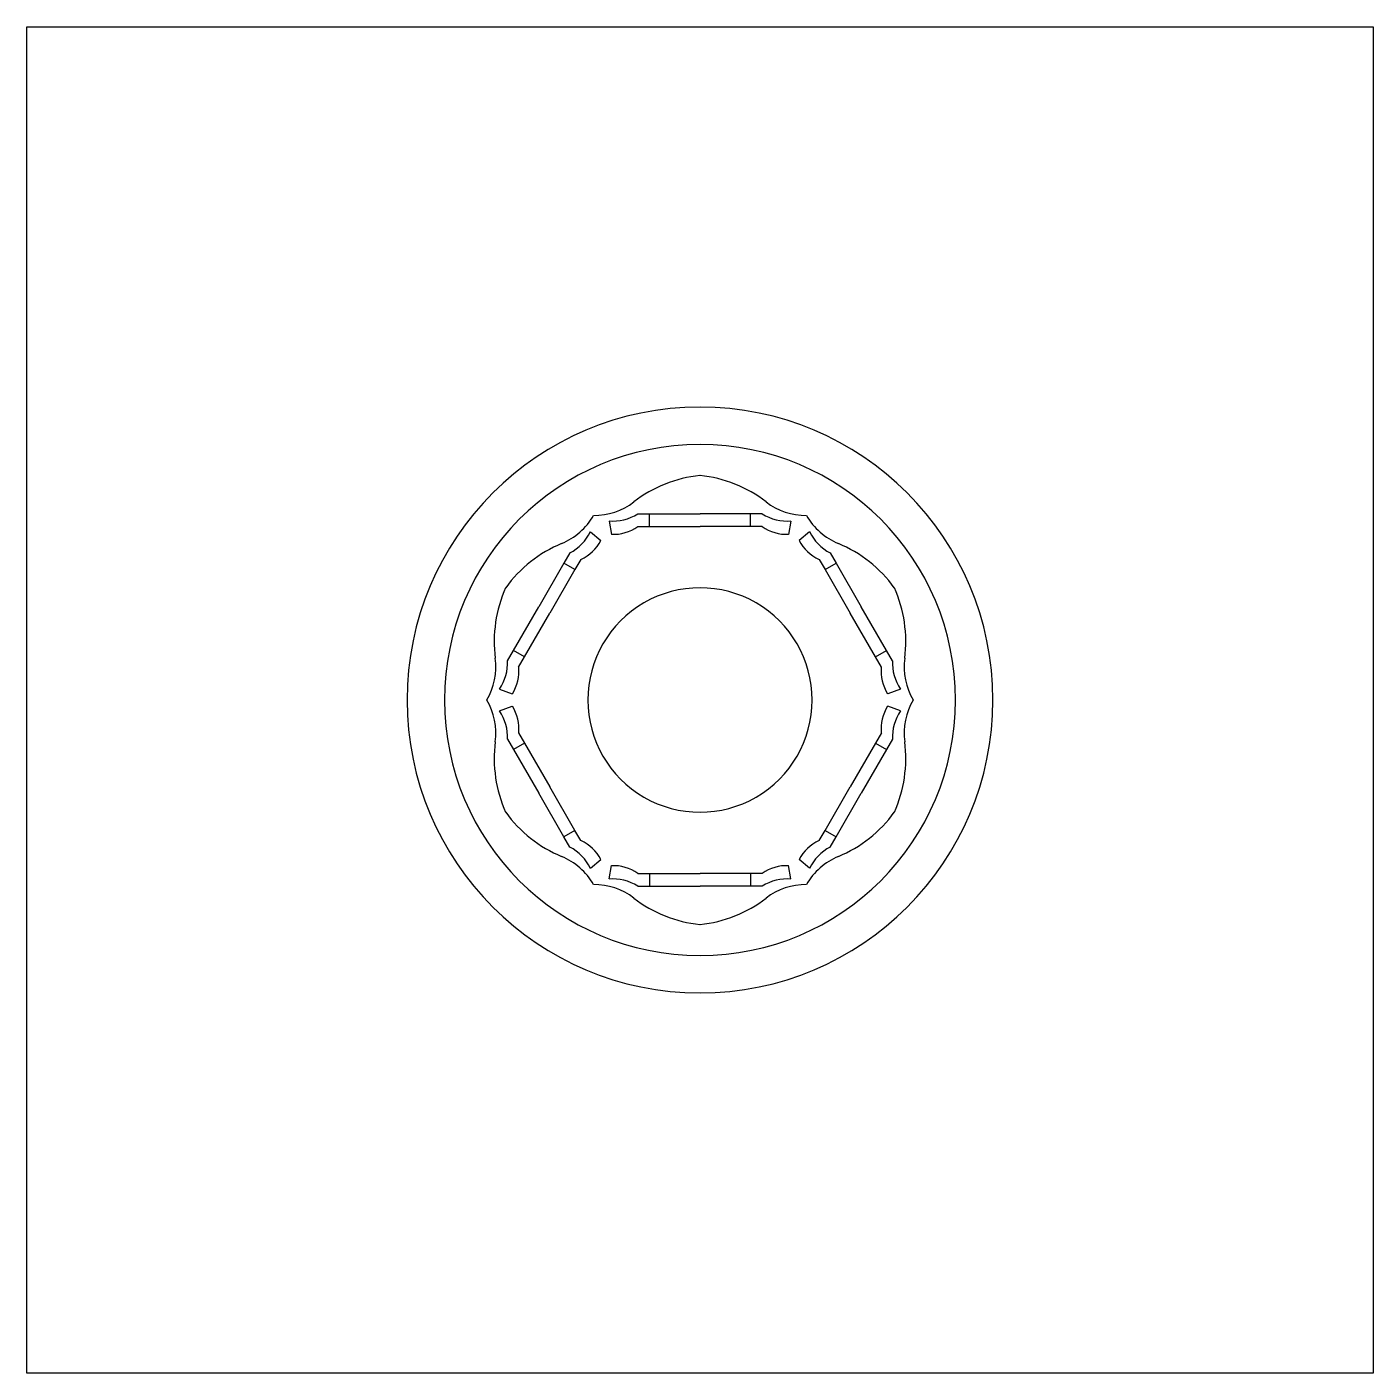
# Model space of a CAD drawing. Extents: x -54 to 54, y -54 to 54.
import ezdxf

# ---------------------------------------------------------------- set-up
doc = ezdxf.new("R2010")
doc.units = 0
doc.layers.add('default', color=7, linetype='CONTINUOUS')

msp = doc.modelspace()

# ---------------------------------------------------------------- linework, layer by layer
at = {"layer": 'default'}
for p, q in [((-54, -54), (-54, 54)), ((-54, 54), (54, 54)), ((54, 54), (54, -54)), ((-7.3, 14.36), (-7.1, 13.29)), ((-4.99, 14.94), (-4.04, 14.94)), ((-4.04, 14.94), (0, 14.94)), ((-4.04, 13.91), (-4.04, 14.94)), ((4.04, 14.94), (0, 14.94)), ((4.99, 14.94), (4.04, 14.94)), ((4.04, 13.91), (4.04, 14.94)), ((7.3, 14.36), (7.1, 13.29)), ((-8.79, 13.5), (-7.96, 12.79)), ((-4.99, 13.91), (-4.04, 13.91)), ((-4.04, 13.91), (0, 13.91)), ((4.04, 13.91), (0, 13.91)), ((4.99, 13.91), (4.04, 13.91)), ((8.79, 13.5), (7.96, 12.79)), ((-10.92, 10.97), (-12.94, 7.47)), ((-10.44, 11.8), (-10.92, 10.97)), ((-10.03, 10.46), (-10.92, 10.97)), ((-9.55, 11.28), (-10.03, 10.46)), ((9.55, 11.28), (10.03, 10.46)), ((10.03, 10.46), (10.92, 10.97)), ((10.44, 11.8), (10.92, 10.97)), ((10.92, 10.97), (12.94, 7.47)), ((-10.03, 10.46), (-12.05, 6.96)), ((10.03, 10.46), (12.05, 6.96)), ((-14.96, 3.97), (-12.94, 7.47)), ((-14.07, 3.45), (-12.05, 6.96)), ((14.07, 3.45), (12.05, 6.96)), ((14.96, 3.97), (12.94, 7.47)), ((-15.44, 3.15), (-14.96, 3.97)), ((-14.07, 3.45), (-14.96, 3.97)), ((-14.55, 2.63), (-14.07, 3.45)), ((14.07, 3.45), (14.96, 3.97)), ((14.55, 2.63), (14.07, 3.45)), ((15.44, 3.15), (14.96, 3.97)), ((-16.09, 0.86), (-15.06, 0.5)), ((16.09, 0.86), (15.06, 0.5)), ((-16.09, -0.86), (-15.06, -0.5)), ((16.09, -0.86), (15.06, -0.5)), ((-15.44, -3.15), (-14.96, -3.97)), ((-14.55, -2.63), (-14.07, -3.45)), ((14.55, -2.63), (14.07, -3.45)), ((15.44, -3.15), (14.96, -3.97)), ((-14.07, -3.45), (-14.96, -3.97)), ((-14.96, -3.97), (-12.94, -7.47)), ((-14.07, -3.45), (-12.05, -6.96)), ((14.07, -3.45), (12.05, -6.96)), ((14.96, -3.97), (12.94, -7.47)), ((14.07, -3.45), (14.96, -3.97)), ((-10.92, -10.97), (-12.94, -7.47)), ((-10.03, -10.46), (-12.05, -6.96)), ((10.03, -10.46), (12.05, -6.96)), ((10.92, -10.97), (12.94, -7.47)), ((-10.03, -10.46), (-10.92, -10.97)), ((-9.55, -11.28), (-10.03, -10.46)), ((9.55, -11.28), (10.03, -10.46)), ((10.03, -10.46), (10.92, -10.97)), ((-10.44, -11.8), (-10.92, -10.97)), ((10.44, -11.8), (10.92, -10.97)), ((-8.79, -13.5), (-7.96, -12.79)), ((8.79, -13.5), (7.96, -12.79)), ((-7.3, -14.36), (-7.1, -13.29)), ((-4.99, -13.91), (-4.04, -13.91)), ((-4.04, -13.91), (0, -13.91)), ((-4.04, -13.91), (-4.04, -14.94)), ((4.04, -13.91), (0, -13.91)), ((4.99, -13.91), (4.04, -13.91)), ((4.04, -13.91), (4.04, -14.94)), ((7.3, -14.36), (7.1, -13.29)), ((-4.99, -14.94), (-4.04, -14.94)), ((-4.04, -14.94), (0, -14.94)), ((4.04, -14.94), (0, -14.94)), ((4.99, -14.94), (4.04, -14.94)), ((54, -54), (-54, -54))]:
    msp.add_line(p, q, dxfattribs=at)
for centre, radius, start, end in [((0, 0), 23.5, 0, 180), ((0, 0), 20.5, 0, 180), ((1.06, 7.58), 10.48, 95.8286, 127.4778), ((-1.06, 7.58), 10.48, 52.5222, 84.1714), ((-8.53, 20.09), 5.29, 269.8851, 307.4973), ((8.53, 20.09), 5.29, 232.5027, 270.1149), ((-13.13, 17.44), 5.29, 292.5027, 330.1149), ((-7, 18.03), 3.68, 265.3306, 302.9428), ((7, 18.03), 3.68, 237.0572, 274.6694), ((13.13, 17.44), 5.29, 209.8851, 247.4973), ((-12.12, 15.08), 3.68, 297.0572, 334.6694), ((-6.96, 16.69), 3.4, 267.7125, 305.3247), ((6.96, 16.69), 3.4, 234.6753, 272.2875), ((12.12, 15.08), 3.68, 205.3306, 242.9428), ((-7.09, 2.87), 10.48, 112.5222, 144.1714), ((-10.97, 14.37), 3.4, 294.6753, 332.2875), ((10.97, 14.37), 3.4, 207.7125, 245.3247), ((7.09, 2.87), 10.48, 35.8286, 67.4778), ((-6.03, 4.71), 10.48, 155.8286, 187.4778), ((0, 0), 9, 60, 120), ((6.03, 4.71), 10.48, 352.5222, 24.1714), ((0, 0), 9, 120, 180), ((0, 0), 9, 0, 60), ((-21.67, 2.66), 5.29, 329.8851, 7.4973), ((21.67, 2.66), 5.29, 172.5027, 210.1149), ((-19.12, 2.96), 3.68, 325.3306, 2.9428), ((-17.93, 2.32), 3.4, 327.7125, 5.3247), ((17.93, 2.32), 3.4, 174.6753, 212.2875), ((19.12, 2.96), 3.68, 177.0572, 214.6694), ((0, 0), 23.5, 180, 0), ((0, 0), 20.5, 180, 0), ((-21.67, -2.66), 5.29, 352.5027, 30.1149), ((0, 0), 9, 180, 240), ((0, 0), 9, 300, 0), ((-19.12, -2.96), 3.68, 357.0572, 34.6694), ((-17.93, -2.32), 3.4, 354.6753, 32.2875), ((17.93, -2.32), 3.4, 147.7125, 185.3247), ((19.12, -2.96), 3.68, 145.3306, 182.9428), ((21.67, -2.66), 5.29, 149.8851, 187.4973), ((-6.03, -4.71), 10.48, 172.5222, 204.1714), ((6.03, -4.71), 10.48, 335.8286, 7.4778), ((0, 0), 9, 240, 300), ((-7.09, -2.87), 10.48, 215.8286, 247.4778), ((7.09, -2.87), 10.48, 292.5222, 324.1714), ((-12.12, -15.08), 3.68, 25.3306, 62.9428), ((-10.97, -14.37), 3.4, 27.7125, 65.3247), ((10.97, -14.37), 3.4, 114.6753, 152.2875), ((12.12, -15.08), 3.68, 117.0572, 154.6694), ((-13.13, -17.44), 5.29, 29.8851, 67.4973), ((13.13, -17.44), 5.29, 112.5027, 150.1149), ((-6.96, -16.69), 3.4, 54.6753, 92.2875), ((6.96, -16.69), 3.4, 87.7125, 125.3247), ((-8.53, -20.09), 5.29, 52.5027, 90.1149), ((-7, -18.03), 3.68, 57.0572, 94.6694), ((7, -18.03), 3.68, 85.3306, 122.9428), ((8.53, -20.09), 5.29, 89.8851, 127.4973), ((1.06, -7.58), 10.48, 232.5222, 264.1714), ((-1.06, -7.58), 10.48, 275.8286, 307.4778)]:
    msp.add_arc(centre, radius, start, end, dxfattribs=at)

doc.saveas('drawing.dxf')
